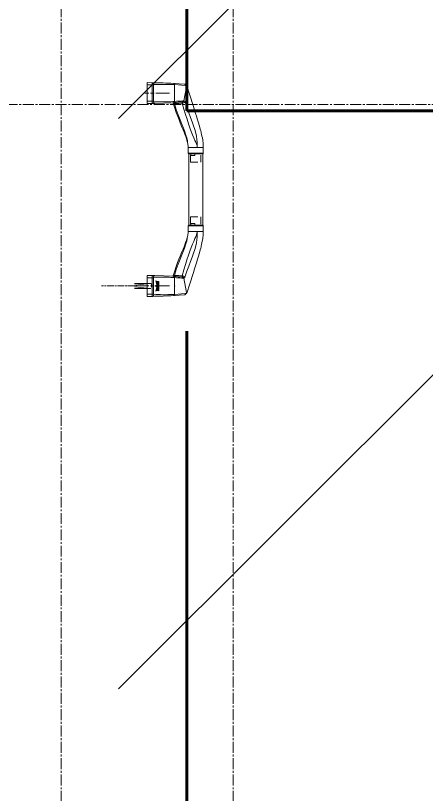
# Model space of a CAD drawing. Header units: millimetres. Extents: x -65509 to 912790, y 446 to 713294.
# Drawn here: x 12400 to 13118, y 238671 to 240032 of the extents above; entities that cross this region are included whole.
import ezdxf

# ---------------------------------------------------------------- set-up
doc = ezdxf.new("R2010")
doc.units = ezdxf.units.MM
for name, pattern in [('CENTER2', [28.575, 19.05, -3.175, 3.175, -3.175]), ('CENTERLINE', [30, 12, -1.5, 3, -1.5, 12]), ('HIDDEN', [9.525, 6.35, -3.175])]:
    doc.linetypes.add(name, pattern=pattern)
for name, color, linetype, lineweight in [('8.1) Нал. пол 8 вып.', 190, 'Continuous', 30), ('9.1) Линолеум 9  9.2 Инв', 3, 'Continuous', 60), ('АР_Двери_внутренние_антипаника', 250, 'Continuous', 0), ('Витражные конструкции', 250, 'Continuous', 15), ('РД_Оси_100', 250, 'Continuous', 0)]:
    doc.layers.add(name, color=color, linetype=linetype, lineweight=lineweight)

# ---------------------------------------------------------------- blocks, each defined once
blk = doc.blocks.new('UUNEW01NEW00')
at = {"layer": 'АР_Двери_внутренние_антипаника', "color": 40, "linetype": 'Continuous'}
for p, q in [((-9.12, 23.97), (9.12, 23.97)), ((-9.07, 19.28), (-9.12, 23.97)), ((9.12, 23.97), (9.07, 19.28)), ((-9.05, 18.23), (-9.07, 19.28)), ((-9.03, 17.12), (-9.05, 18.23)), ((-8.45, 1.55), (-9.03, 17.12)), ((-8.8, 1.31), (-13.17, -0.12)), ((-8.45, 1.55), (-8.8, 1.31)), ((8.32, 0.49), (8.04, -3.92)), ((-30.3, -6.72), (-32.12, -7.47)), ((-28.24, -5.88), (-30.3, -6.72)), ((-25.93, -4.93), (-28.24, -5.88)), ((-23.32, -3.88), (-25.93, -4.93)), ((-20.37, -2.73), (-23.32, -3.88)), ((-17.01, -1.48), (-20.37, -2.73)), ((-13.17, -0.12), (-17.01, -1.48)), ((8.04, -3.92), (7.71, -8.57)), ((-53, -19.47), (-53, -12.36)), ((-47.5, -11.86), (-52.5, -11.86)), ((-47.5, -11.87), (-46.28, -11.81)), ((-45.08, -11.67), (-46.28, -11.81)), ((-44.35, -11.54), (-45.08, -11.67)), ((-42.2, -11.05), (-44.43, -11.56)), ((-40.03, -10.41), (-42.2, -11.05)), ((-37.96, -9.71), (-40.03, -10.41)), ((-36.07, -9.02), (-37.96, -9.71)), ((-34.25, -8.32), (-36.07, -9.02)), ((-32.12, -7.47), (-34.25, -8.32)), ((-4.47, -14.09), (-0.17, -12.73)), ((-0.17, -12.73), (4.59, -11.21)), ((4.59, -11.21), (5.55, -10.9)), ((5.55, -10.9), (6.38, -10.48)), ((6.38, -10.48), (7.29, -9.64)), ((7.29, -9.64), (7.62, -8.87)), ((7.62, -8.87), (7.67, -8.72)), ((7.67, -8.72), (7.71, -8.57)), ((-53, -24.6), (-53, -19.47)), ((-25.96, -20.81), (-23.32, -20.01)), ((-23.32, -20.01), (-20.24, -19.06)), ((-20.24, -19.06), (-17.73, -18.28)), ((-17.73, -18.28), (-14.92, -17.4)), ((-14.92, -17.4), (-11.81, -16.42)), ((-11.81, -16.42), (-8.33, -15.32)), ((-8.33, -15.32), (-4.47, -14.09)), ((-52.5, -25.1), (-47.5, -25.1)), ((-47.5, -25.09), (-45.11, -25.02)), ((-45.11, -25.02), (-44.13, -24.95)), ((-44.13, -24.95), (-43.58, -24.9)), ((-43.58, -24.9), (-43.02, -24.84)), ((-43.02, -24.84), (-42.41, -24.76)), ((-42.41, -24.76), (-41.77, -24.68)), ((-41.77, -24.68), (-41.09, -24.58)), ((-41.09, -24.58), (-39.25, -24.26)), ((-39.25, -24.26), (-37.63, -23.93)), ((-37.63, -23.93), (-36.23, -23.62)), ((-36.23, -23.62), (-35.09, -23.34)), ((-35.09, -23.34), (-34.16, -23.11)), ((-34.16, -23.11), (-33.06, -22.83)), ((-33.06, -22.83), (-31.67, -22.45)), ((-31.67, -22.45), (-30.09, -22.01)), ((-30.09, -22.01), (-28.19, -21.47)), ((-28.19, -21.47), (-25.96, -20.81))]:
    blk.add_line(p, q, dxfattribs=at)
at = {"layer": 'АР_Двери_внутренние_антипаника', "color": 1, "linetype": 'Continuous'}
for p, q in [((-7.13, 23.97), (-7.07, 19.61)), ((7.07, 19.61), (7.13, 23.97)), ((-9.07, 19.28), (-8.93, 19.39)), ((-9.07, 19.28), (-8.96, 18.82)), ((-8.96, 18.82), (-8.82, 18.6)), ((-8.93, 19.39), (-8.52, 19.49)), ((-8.82, 18.6), (-8.63, 18.4)), ((-8.63, 18.4), (-8.4, 18.24)), ((-8.52, 19.49), (-8.21, 19.54)), ((-8.4, 18.24), (-8.14, 18.13)), ((-8.21, 19.54), (-7.85, 19.57)), ((-8.14, 18.13), (-7.61, 18.04)), ((-7.85, 19.57), (-7.47, 19.6)), ((-7.57, 18.16), (-7.61, 18.04)), ((-7.61, 18.04), (-7.59, 16.21)), ((-7.59, 16.21), (-7.59, 14.07)), ((-7.59, 14.07), (-7.59, 12.15)), ((-7.45, 18.26), (-7.57, 18.16)), ((-7.47, 19.6), (-7.07, 19.61)), ((-7.37, 18.3), (-7.45, 18.26)), ((-7.28, 18.32), (-7.37, 18.3)), ((-7.18, 18.34), (-7.28, 18.32)), ((-7.07, 18.35), (-7.18, 18.34)), ((-7.07, 19.61), (7.07, 19.61)), ((-7.07, 19.61), (-7.07, 18.35)), ((7.07, 18.35), (-7.07, 18.35)), ((-3.49, 16), (-4.59, 16.43)), ((-4.59, 16.43), (-4.59, 16.31)), ((-3.49, 15.88), (-4.59, 16.31)), ((-4.59, 16.31), (-3.82, 14.76)), ((-3.82, 14.76), (-3.25, 14.76)), ((-3.02, 14.7), (-3.79, 14.7)), ((-3.79, 14.7), (-3.79, 14.58)), ((-3.02, 14.58), (-3.79, 14.58)), ((-3.79, 14.58), (-3.79, 13.71)), ((-3.79, 13.71), (-3.02, 13.71)), ((-3.25, 14.76), (-3.62, 15.51)), ((-3.62, 15.51), (-2.7, 15.27)), ((-3.25, 14.88), (-3.56, 15.49)), ((-2.27, 15.69), (-3.49, 16)), ((-2.27, 15.58), (-3.49, 15.88)), ((-3.07, 14.4), (-3.42, 14.4)), ((-3.42, 14.4), (-3.42, 13.89)), ((-3.42, 14), (-3.07, 14)), ((-3.42, 13.89), (-3.07, 13.89)), ((-3.25, 14.88), (-3.25, 14.76)), ((-3.03, 14.4), (-3.07, 14.4)), ((-3.07, 14), (-3.07, 13.89)), ((-3.07, 14), (-3.03, 14)), ((-3.07, 13.89), (-3.03, 13.89)), ((-2.99, 14.39), (-3.03, 14.4)), ((-3.03, 14), (-3, 14.01)), ((-3.03, 13.89), (-3, 13.89)), ((-3.02, 14.7), (-3.02, 14.58)), ((-2.93, 14.69), (-3.02, 14.7)), ((-2.93, 14.58), (-3.02, 14.58)), ((-3.02, 13.71), (-2.92, 13.71)), ((-3, 14.01), (-2.97, 14.02)), ((-3, 13.89), (-2.97, 13.9)), ((-2.96, 14.38), (-2.99, 14.39)), ((-2.97, 14.02), (-2.94, 14.03)), ((-2.97, 13.9), (-2.94, 13.91)), ((-2.93, 14.37), (-2.96, 14.38)), ((-2.94, 14.03), (-2.91, 14.04)), ((-2.94, 13.91), (-2.91, 13.93)), ((-2.85, 14.68), (-2.93, 14.69)), ((-2.85, 14.56), (-2.93, 14.58)), ((-2.9, 14.35), (-2.93, 14.37)), ((-2.92, 13.71), (-2.83, 13.73)), ((-2.91, 14.04), (-2.89, 14.06)), ((-2.91, 13.93), (-2.89, 13.94)), ((-2.88, 14.33), (-2.9, 14.35)), ((-2.89, 14.06), (-2.88, 14.08)), ((-2.89, 13.94), (-2.88, 13.96)), ((-2.87, 14.31), (-2.88, 14.33)), ((-2.88, 14.08), (-2.87, 14.1)), ((-2.88, 13.96), (-2.87, 13.98)), ((-2.87, 14.28), (-2.87, 14.31)), ((-2.87, 14), (-2.87, 14.28)), ((-2.87, 14.12), (-2.87, 14)), ((-2.87, 14.1), (-2.87, 14.12)), ((-2.87, 13.98), (-2.87, 14)), ((-2.78, 14.66), (-2.85, 14.68)), ((-2.78, 14.54), (-2.85, 14.56)), ((-2.83, 13.73), (-2.75, 13.75)), ((-2.71, 14.63), (-2.78, 14.66)), ((-2.71, 14.52), (-2.78, 14.54)), ((-2.75, 13.75), (-2.68, 13.79)), ((-2.65, 14.6), (-2.71, 14.63)), ((-2.65, 14.48), (-2.71, 14.52)), ((-2.7, 15.27), (-1.73, 15.11)), ((-2.68, 13.79), (-2.62, 13.83)), ((-2.6, 14.56), (-2.65, 14.6)), ((-2.6, 14.44), (-2.65, 14.48)), ((-2.62, 13.83), (-2.57, 13.88)), ((-2.57, 14.51), (-2.6, 14.56)), ((-2.57, 14.4), (-2.6, 14.44)), ((-2.54, 14.47), (-2.57, 14.51)), ((-2.54, 14.35), (-2.57, 14.4)), ((-2.57, 13.88), (-2.55, 13.93)), ((-2.55, 13.93), (-2.54, 13.98)), ((-2.54, 14.42), (-2.54, 14.47)), ((-2.54, 14.42), (-2.54, 14.3)), ((-2.54, 14.3), (-2.54, 14.35)), ((-2.54, 13.98), (-2.54, 14.3)), ((-2.27, 14.47), (-2.28, 14.42)), ((-2.28, 14.42), (-2.28, 14.3)), ((-2.27, 14.36), (-2.28, 14.3)), ((-2.28, 14.3), (-2.28, 13.98)), ((-2.28, 13.98), (-2.27, 13.94)), ((-0.97, 15.52), (-2.27, 15.69)), ((-0.97, 15.4), (-2.27, 15.58)), ((-2.24, 14.52), (-2.27, 14.47)), ((-2.24, 14.41), (-2.27, 14.36)), ((-2.27, 13.94), (-2.25, 13.89)), ((-2.25, 13.89), (-2.22, 13.85)), ((-2.2, 14.57), (-2.24, 14.52)), ((-2.2, 14.46), (-2.24, 14.41)), ((-2.22, 13.85), (-2.17, 13.81)), ((-2.14, 14.61), (-2.2, 14.57)), ((-2.14, 14.5), (-2.2, 14.46)), ((-2.17, 13.81), (-2.11, 13.77)), ((-2.07, 14.65), (-2.14, 14.61)), ((-2.07, 14.53), (-2.14, 14.5)), ((-2.11, 13.77), (-2.04, 13.74)), ((-1.98, 14.67), (-2.07, 14.65)), ((-1.98, 14.56), (-2.07, 14.53)), ((-2.04, 13.74), (-1.96, 13.72)), ((-1.89, 14.69), (-1.98, 14.67)), ((-1.89, 14.57), (-1.98, 14.56)), ((-1.96, 13.72), (-1.88, 13.71)), ((-1.89, 14.32), (-1.9, 14.3)), ((-1.9, 14.3), (-1.9, 14.28)), ((-1.9, 14.28), (-1.9, 14)), ((-1.9, 14.12), (-1.9, 14.1)), ((-1.9, 14.1), (-1.88, 14.07)), ((-1.9, 14), (-1.9, 13.98)), ((-1.9, 13.98), (-1.88, 13.96)), ((-1.8, 14.7), (-1.89, 14.69)), ((-1.8, 14.58), (-1.89, 14.57)), ((-1.87, 14.34), (-1.89, 14.32)), ((-1.88, 14.07), (-1.87, 14.05)), ((-1.88, 13.96), (-1.87, 13.94)), ((-1.88, 13.71), (-1.8, 13.71)), ((-1.85, 14.36), (-1.87, 14.34)), ((-1.87, 14.05), (-1.84, 14.04)), ((-1.87, 13.94), (-1.84, 13.92)), ((-1.83, 14.37), (-1.85, 14.36)), ((-1.84, 14.04), (-1.81, 14.02)), ((-1.84, 13.92), (-1.81, 13.91)), ((-1.8, 14.38), (-1.83, 14.37)), ((-1.81, 14.02), (-1.78, 14.01)), ((-1.81, 13.91), (-1.78, 13.9)), ((-1.8, 14.7), (-1.8, 14.58)), ((-1.51, 14.7), (-1.8, 14.7)), ((-1.51, 14.58), (-1.8, 14.58)), ((-1.77, 14.39), (-1.8, 14.38)), ((-1.8, 13.71), (-1.51, 13.71)), ((-1.78, 14.01), (-1.74, 14)), ((-1.78, 13.9), (-1.74, 13.89)), ((-1.73, 14.4), (-1.77, 14.39)), ((-1.74, 14), (-1.7, 14)), ((-1.74, 13.89), (-1.7, 13.89)), ((-1.73, 15.11), (-0.73, 15.02)), ((-1.7, 14.4), (-1.73, 14.4)), ((-1.61, 14.4), (-1.7, 14.4)), ((-1.7, 14), (-1.7, 13.89)), ((-1.7, 14), (-1.61, 14)), ((-1.7, 13.89), (-1.61, 13.89)), ((-1.57, 14.4), (-1.61, 14.4)), ((-1.61, 14), (-1.61, 13.89)), ((-1.61, 14), (-1.57, 14)), ((-1.61, 13.89), (-1.57, 13.89)), ((-1.53, 14.39), (-1.57, 14.4)), ((-1.57, 14), (-1.54, 14.01)), ((-1.57, 13.89), (-1.54, 13.89)), ((-1.54, 14.01), (-1.51, 14.02)), ((-1.54, 13.89), (-1.51, 13.9)), ((-1.49, 14.38), (-1.53, 14.39)), ((-1.51, 14.7), (-1.51, 14.58)), ((-1.42, 14.69), (-1.51, 14.7)), ((-1.42, 14.58), (-1.51, 14.58)), ((-1.51, 14.02), (-1.48, 14.03)), ((-1.51, 13.9), (-1.48, 13.91)), ((-1.51, 13.71), (-1.41, 13.71)), ((-1.46, 14.37), (-1.49, 14.38)), ((-1.48, 14.03), (-1.45, 14.04)), ((-1.48, 13.91), (-1.45, 13.93)), ((-1.44, 14.35), (-1.46, 14.37)), ((-1.45, 14.04), (-1.43, 14.06)), ((-1.45, 13.93), (-1.43, 13.94)), ((-1.42, 14.33), (-1.44, 14.35)), ((-1.43, 14.06), (-1.42, 14.08)), ((-1.43, 13.94), (-1.42, 13.96)), ((-1.34, 14.68), (-1.42, 14.69)), ((-1.34, 14.56), (-1.42, 14.58)), ((-1.41, 14.31), (-1.42, 14.33)), ((-1.42, 14.08), (-1.41, 14.1)), ((-1.42, 13.96), (-1.41, 13.98)), ((-1.41, 14.28), (-1.41, 14.31)), ((-1.41, 14), (-1.41, 14.28)), ((-1.41, 14.12), (-1.41, 14)), ((-1.41, 14.1), (-1.41, 14.12)), ((-1.41, 13.98), (-1.41, 14)), ((-1.41, 13.71), (-1.32, 13.73)), ((-1.27, 14.66), (-1.34, 14.68)), ((-1.27, 14.54), (-1.34, 14.56)), ((-1.32, 13.73), (-1.24, 13.75)), ((-1.2, 14.63), (-1.27, 14.66)), ((-1.2, 14.52), (-1.27, 14.54)), ((-1.24, 13.75), (-1.17, 13.79)), ((-1.14, 14.6), (-1.2, 14.63)), ((-1.14, 14.48), (-1.2, 14.52)), ((-1.17, 13.79), (-1.11, 13.83)), ((-1.09, 14.56), (-1.14, 14.6)), ((-1.09, 14.44), (-1.14, 14.48)), ((-1.11, 13.83), (-1.06, 13.88)), ((-1.05, 14.51), (-1.09, 14.56)), ((-1.05, 14.4), (-1.09, 14.44)), ((-1.06, 13.88), (-1.03, 13.93)), ((-1.03, 14.47), (-1.05, 14.51)), ((-1.03, 14.35), (-1.05, 14.4)), ((-1.03, 14.42), (-1.03, 14.47)), ((-1.03, 14.42), (-1.03, 14.3)), ((-1.03, 14.3), (-1.03, 14.35)), ((-1.03, 13.98), (-1.03, 14.3)), ((-1.03, 13.93), (-1.03, 13.98)), ((0, 16.49), (-0.97, 15.52)), ((0, 16.38), (-0.97, 15.4)), ((-0.97, 15.52), (-0.97, 15.4)), ((0, 14.7), (-0.77, 14.7)), ((-0.77, 14.7), (-0.77, 14.58)), ((0, 14.58), (-0.77, 14.58)), ((-0.77, 14.58), (-0.77, 13.71)), ((-0.77, 13.71), (-0.44, 13.71)), ((-0.73, 15.02), (0, 15.75)), ((-0.12, 14.42), (-0.44, 14.42)), ((-0.44, 14.42), (-0.44, 14.2)), ((-0.44, 14.32), (-0.12, 14.32)), ((-0.44, 14.2), (-0.12, 14.2)), ((-0.44, 14.07), (-0.21, 14.07)), ((-0.44, 13.71), (-0.44, 14.07)), ((-0.21, 14.07), (0.04, 13.71)), ((-0.09, 14.42), (-0.12, 14.42)), ((-0.12, 14.32), (-0.12, 14.2)), ((-0.12, 14.32), (-0.09, 14.32)), ((-0.12, 14.2), (-0.09, 14.21)), ((-0.07, 14.41), (-0.09, 14.42)), ((-0.09, 14.32), (-0.06, 14.33)), ((-0.09, 14.21), (-0.06, 14.21)), ((-0.04, 14.41), (-0.07, 14.41)), ((-0.06, 14.33), (-0.03, 14.33)), ((-0.06, 14.21), (-0.03, 14.22)), ((-0.02, 14.4), (-0.04, 14.41)), ((-0.03, 14.33), (-0.01, 14.34)), ((-0.03, 14.22), (-0.01, 14.23)), ((0, 14.39), (-0.02, 14.4)), ((-0.01, 14.34), (0.01, 14.36)), ((-0.01, 14.23), (0.01, 14.24)), ((0, 16.49), (0, 16.38)), ((0.97, 15.52), (0, 16.49)), ((0.97, 15.4), (0, 16.38)), ((0, 15.75), (0.73, 15.02)), ((0, 14.7), (0, 14.58)), ((0.08, 14.69), (0, 14.7)), ((0.08, 14.58), (0, 14.58)), ((0.01, 14.38), (0, 14.39)), ((0.02, 14.36), (0.01, 14.38)), ((0.01, 14.36), (0.02, 14.37)), ((0.01, 14.24), (0.02, 14.26)), ((0.03, 14.35), (0.02, 14.36)), ((0.02, 14.26), (0.03, 14.27)), ((0.03, 14.33), (0.03, 14.35)), ((0.03, 14.33), (0.03, 14.29)), ((0.03, 14.29), (0.03, 14.33)), ((0.03, 14.27), (0.03, 14.29)), ((0.04, 13.71), (0.48, 13.71)), ((0.16, 14.68), (0.08, 14.69)), ((0.16, 14.56), (0.08, 14.58)), ((0.23, 14.66), (0.16, 14.68)), ((0.23, 14.54), (0.16, 14.56)), ((0.18, 14.09), (0.25, 14.11)), ((0.48, 13.71), (0.18, 14.09)), ((0.3, 14.63), (0.23, 14.66)), ((0.3, 14.52), (0.23, 14.54)), ((0.25, 14.11), (0.32, 14.14)), ((0.48, 13.82), (0.25, 14.11)), ((0.35, 14.6), (0.3, 14.63)), ((0.35, 14.48), (0.3, 14.52)), ((0.32, 14.14), (0.37, 14.18)), ((0.4, 14.56), (0.35, 14.6)), ((0.4, 14.44), (0.35, 14.48)), ((0.37, 14.18), (0.41, 14.22)), ((0.43, 14.51), (0.4, 14.56)), ((0.43, 14.4), (0.4, 14.44)), ((0.41, 14.22), (0.43, 14.26)), ((0.44, 14.47), (0.43, 14.51)), ((0.44, 14.35), (0.43, 14.4)), ((0.43, 14.26), (0.45, 14.31)), ((0.45, 14.44), (0.44, 14.47)), ((0.45, 14.31), (0.44, 14.35)), ((0.48, 13.82), (0.48, 13.71)), ((0.73, 15.02), (1.73, 15.11)), ((0.75, 14.7), (0.75, 14.58)), ((1.38, 14.7), (0.75, 14.7)), ((1.38, 14.58), (0.75, 14.58)), ((0.75, 14.58), (0.75, 13.71)), ((0.75, 13.71), (1.11, 13.71)), ((2.27, 15.69), (0.97, 15.52)), ((2.27, 15.58), (0.97, 15.4)), ((0.97, 15.52), (0.97, 15.4)), ((1.11, 13.71), (1.11, 14.3)), ((1.11, 14.3), (1.24, 14.3)), ((1.24, 14.3), (1.48, 13.71)), ((1.38, 14.7), (1.38, 14.58)), ((1.57, 14.21), (1.38, 14.7)), ((1.57, 14.09), (1.38, 14.58)), ((1.48, 13.71), (1.8, 13.71)), ((1.57, 14.21), (1.57, 14.09)), ((1.71, 14.21), (1.57, 14.21)), ((1.71, 14.09), (1.57, 14.09)), ((1.9, 14.7), (1.71, 14.21)), ((1.9, 14.58), (1.71, 14.09)), ((1.71, 14.21), (1.71, 14.09)), ((1.73, 15.11), (2.7, 15.27)), ((1.8, 13.71), (2.04, 14.3)), ((1.9, 14.7), (1.9, 14.58)), ((2.53, 14.7), (1.9, 14.7)), ((2.53, 14.58), (1.9, 14.58)), ((2.04, 14.3), (2.17, 14.3)), ((2.17, 14.3), (2.17, 13.71)), ((2.17, 13.71), (2.53, 13.71)), ((3.49, 16), (2.27, 15.69)), ((3.49, 15.88), (2.27, 15.58)), ((2.53, 14.7), (2.53, 14.58)), ((2.53, 13.71), (2.53, 14.58)), ((2.7, 15.27), (3.62, 15.51)), ((3.1, 14.7), (2.74, 13.82)), ((3.1, 14.58), (2.74, 13.71)), ((2.74, 13.82), (2.74, 13.71)), ((2.74, 13.71), (3.16, 13.71)), ((3.1, 14.7), (3.1, 14.58)), ((3.86, 14.7), (3.1, 14.7)), ((3.86, 14.58), (3.1, 14.58)), ((3.16, 13.71), (3.2, 13.86)), ((3.2, 13.86), (3.76, 13.86)), ((3.62, 15.51), (3.25, 14.76)), ((3.56, 15.49), (3.25, 14.88)), ((3.25, 14.88), (3.25, 14.76)), ((3.25, 14.76), (3.82, 14.76)), ((3.36, 14.35), (3.25, 14.02)), ((3.25, 14.02), (3.71, 14.02)), ((3.29, 14.13), (3.68, 14.13)), ((3.61, 14.35), (3.36, 14.35)), ((4.59, 16.43), (3.49, 16)), ((4.59, 16.31), (3.49, 15.88)), ((3.71, 14.02), (3.61, 14.35)), ((3.76, 13.86), (3.81, 13.71)), ((3.81, 13.71), (4.22, 13.71)), ((3.82, 14.76), (4.59, 16.31)), ((3.86, 14.7), (3.86, 14.58)), ((4.22, 13.82), (3.86, 14.7)), ((4.22, 13.71), (3.86, 14.58)), ((4.22, 13.82), (4.22, 13.71)), ((4.59, 16.43), (4.59, 16.31)), ((7.07, 19.61), (7.07, 18.35)), ((7.07, 19.61), (7.47, 19.6)), ((7.18, 18.34), (7.07, 18.35)), ((7.28, 18.32), (7.18, 18.34)), ((7.45, 18.26), (7.28, 18.32)), ((7.57, 18.16), (7.45, 18.26)), ((7.47, 19.6), (7.85, 19.57)), ((7.61, 18.04), (7.57, 18.16)), ((7.59, 16.24), (7.61, 18.04)), ((7.59, 14.15), (7.59, 16.24)), ((7.59, 12.27), (7.59, 14.15)), ((7.61, 18.04), (8.14, 18.13)), ((7.85, 19.57), (8.21, 19.54)), ((8.14, 18.13), (8.4, 18.24)), ((8.21, 19.54), (8.53, 19.49)), ((8.4, 18.24), (8.63, 18.4)), ((8.53, 19.49), (8.93, 19.39)), ((8.63, 18.4), (8.82, 18.6)), ((8.82, 18.6), (8.96, 18.82)), ((8.93, 19.39), (9.07, 19.28)), ((8.96, 18.82), (9.07, 19.28)), ((-7.59, 12.15), (-7.6, 9.79)), ((-7.6, 9.79), (-7.6, 7.8)), ((-7.6, 7.8), (-7.59, 6.17)), ((7.6, 9.93), (7.59, 12.27)), ((7.59, 5.9), (7.6, 7.96)), ((7.6, 7.96), (7.6, 9.93)), ((-9.27, 0.17), (-14.41, -1.53)), ((-9.21, 0.78), (-9.27, 0.17)), ((-9.16, 0.22), (-9.27, 0.17)), ((-9.26, -0.05), (-9.27, 0.17)), ((-9.11, 1.03), (-9.21, 0.78)), ((-8.86, 0.54), (-9.16, 0.22)), ((-8.97, 1.21), (-9.11, 1.03)), ((-8.8, 1.31), (-8.97, 1.21)), ((-8.7, 0.79), (-8.86, 0.54)), ((-8.63, 0.89), (-8.7, 0.79)), ((-8.57, 0.97), (-8.63, 0.89)), ((-8.52, 1.04), (-8.57, 0.97)), ((-8.44, 1.35), (-8.52, 1.04)), ((-8.42, 0.83), (-8.45, 1.53)), ((-8.45, 1.41), (-8.39, 0.41)), ((-8.33, 0.51), (-8.42, 0.83)), ((-8.39, 0.41), (-8.35, -0.35)), ((-8.39, 0.41), (-8.31, 0.41)), ((-8.11, 0.24), (-8.33, 0.51)), ((-7.79, 0.06), (-8.11, 0.24)), ((-7.42, 0), (-7.79, 0.06)), ((-7.59, 6.17), (-7.58, 4.72)), ((-7.58, 4.72), (-7.54, 3.16)), ((-7.54, 3.16), (-7.49, 1.6)), ((-7.53, 0.02), (-7.51, 0.01)), ((-7.51, 0.01), (-7.34, 0)), ((-7.49, 1.6), (-7.42, 0)), ((-7.42, 0), (7.42, 0)), ((-7.34, 0), (7.34, 0)), ((6.72, -9.36), (7.34, 0)), ((7.42, 0), (7.51, 2.03)), ((7.79, 0.06), (7.42, 0)), ((7.51, 2.03), (7.56, 4.02)), ((7.56, 4.02), (7.59, 5.9)), ((8.11, 0.24), (7.79, 0.06)), ((8.33, 0.51), (8.11, 0.24)), ((8.42, 0.83), (8.33, 0.51)), ((-27.16, -6.34), (-30.65, -7.71)), ((-23.31, -4.82), (-27.16, -6.34)), ((-19.08, -3.2), (-23.31, -4.82)), ((-14.41, -1.53), (-19.08, -3.2)), ((-14, -8.22), (-8.84, -6.64)), ((-9.04, -3.8), (-9.26, -0.05)), ((-8.84, -6.61), (-9.04, -3.8)), ((-8.84, -6.64), (-8.84, -6.61)), ((-8.84, -6.64), (-8.72, -6.63)), ((-8.75, -7.33), (-8.84, -6.64)), ((-8.72, -6.63), (-8.61, -6.64)), ((-8.61, -6.64), (-8.4, -6.68)), ((-8.4, -6.68), (-8.15, -6.7)), ((-8.35, -0.35), (-8.32, -0.87)), ((-8.32, -0.87), (-8.31, -1.13)), ((-8.31, -1.13), (-8.31, -1.11)), ((-8.31, -1.15), (-8.22, -1.15)), ((-8.22, -1.15), (-8.22, -1.24)), ((-8.22, -1.24), (-8.2, -1.51)), ((-8.2, -1.51), (-8.2, -1.49)), ((-8.15, -6.7), (-8.08, -6.66)), ((-8.08, -6.66), (-8.03, -6.62)), ((-7.96, -7.14), (-8.08, -6.66)), ((-8.03, -6.62), (-7.99, -6.61)), ((-7.99, -6.61), (-7.91, -6.64)), ((-7.91, -6.64), (-7.86, -6.66)), ((-7.77, -6.91), (-7.86, -6.61)), ((-7.86, -6.66), (-7.86, -6.61)), ((-7.34, 0), (-7.24, -1.67)), ((-7.24, -1.67), (-7.15, -3.11)), ((-7.15, -3.11), (-7.06, -4.54)), ((-7.06, -4.54), (-6.96, -5.97)), ((-6.96, -5.97), (-6.86, -7.41)), ((8.26, -0.44), (8.27, -0.27)), ((-52.5, -11.88), (-52.5, -19.76)), ((-47.5, -11.89), (-47.5, -11.94)), ((-47.5, -11.94), (-47.5, -19.76)), ((-43.09, -11.39), (-44.53, -11.6)), ((-41.55, -11.15), (-43.09, -11.39)), ((-39.27, -10.66), (-41.55, -11.15)), ((-36.69, -9.91), (-39.27, -10.66)), ((-33.82, -8.92), (-36.69, -9.91)), ((-30.65, -7.71), (-33.82, -8.92)), ((-33.51, -14.54), (-30.32, -13.37)), ((-30.32, -13.37), (-26.81, -12.13)), ((-26.81, -12.13), (-22.94, -10.88)), ((-22.94, -10.88), (-18.69, -9.6)), ((-17.34, -12.42), (-21.42, -13.94)), ((-18.69, -9.6), (-14, -8.22)), ((-12.83, -10.8), (-17.34, -12.42)), ((-7.78, -9.13), (-12.83, -10.8)), ((-8.51, -8.08), (-8.75, -7.33)), ((-8.16, -8.72), (-8.51, -8.08)), ((-7.78, -9.13), (-8.16, -8.72)), ((-7.65, -7.63), (-7.96, -7.14)), ((-7.37, -8.94), (-7.78, -9.13)), ((-7.54, -7.18), (-7.77, -6.91)), ((-7.2, -8.01), (-7.65, -7.63)), ((-7.22, -7.36), (-7.54, -7.18)), ((-7.09, -8.7), (-7.37, -8.94)), ((-6.86, -7.41), (-7.22, -7.36)), ((-6.71, -8.21), (-7.2, -8.01)), ((-6.71, -8.21), (-7.09, -8.7)), ((-6.86, -7.41), (-6.84, -7.49)), ((-6.84, -7.49), (-6.82, -7.54)), ((-6.82, -7.54), (-6.81, -7.56)), ((-6.81, -7.56), (-6.8, -7.58)), ((-6.8, -7.58), (-6.8, -7.58)), ((-6.8, -7.58), (-6.8, -7.59)), ((-6.8, -7.59), (-6.79, -7.59)), ((-6.79, -7.59), (-6.79, -7.59)), ((-6.79, -7.59), (-6.79, -7.59)), ((-6.79, -7.59), (-6.79, -7.59)), ((-6.79, -7.59), (-6.79, -7.59)), ((-6.79, -7.59), (-6.79, -7.59)), ((-6.79, -7.59), (-6.79, -7.59)), ((-6.79, -7.59), (-6.79, -7.59)), ((-6.79, -7.59), (-6.79, -7.59)), ((-6.79, -7.59), (-6.79, -7.59)), ((-6.79, -7.59), (-6.68, -7.79)), ((-6.65, -8.12), (-6.71, -8.21)), ((-6.71, -8.21), (5.56, -10.56)), ((-6.68, -7.79), (-6.63, -8.02)), ((-6.63, -8.02), (-6.65, -8.12)), ((5.56, -10.56), (6.3, -10.02)), ((5.56, -10.56), (5.96, -10.63)), ((5.96, -10.63), (6.34, -10.51)), ((6.3, -10.02), (6.6, -9.68)), ((6.34, -10.51), (6.37, -10.47)), ((6.6, -9.68), (6.72, -9.36)), ((6.72, -9.36), (7.07, -9.31)), ((7.07, -9.31), (7.4, -9.14)), ((7.4, -9.14), (7.62, -8.87)), ((-52.5, -19.76), (-52.5, -25.09)), ((-47.5, -19.76), (-45.97, -19.61)), ((-45.94, -19.76), (-47.5, -19.76)), ((-47.5, -19.76), (-47.5, -25.09)), ((-45.97, -19.61), (-44.46, -19.16)), ((-44.29, -19.76), (-45.94, -19.76)), ((-44.46, -19.16), (-42.95, -18.49)), ((-42.5, -19.72), (-44.29, -19.76)), ((-42.95, -18.49), (-41.35, -17.75)), ((-40.57, -19.58), (-42.5, -19.72)), ((-41.35, -17.75), (-39.01, -16.72)), ((-37.82, -19.18), (-40.57, -19.58)), ((-39.01, -16.72), (-36.4, -15.66)), ((-34.94, -18.52), (-37.82, -19.18)), ((-36.4, -15.66), (-33.51, -14.54)), ((-31.9, -17.63), (-34.94, -18.52)), ((-28.66, -16.56), (-31.9, -17.63)), ((-25.17, -15.33), (-28.66, -16.56)), ((-21.42, -13.94), (-25.17, -15.33)), ((-52.5, -25.09), (-47.5, -25.09))]:
    blk.add_line(p, q, dxfattribs=at)
at = {"layer": 'АР_Двери_внутренние_антипаника', "color": 1, "linetype": 'CENTERLINE'}
blk.add_line((0, 4.38), (0, 25.96), dxfattribs=at)
at = {"layer": 'АР_Двери_внутренние_антипаника', "color": 1, "linetype": 'HIDDEN'}
for p, q in [((-60.5, -14.01), (-53, -14.01)), ((-60.5, -14.01), (-60.5, -23.03)), ((-54.5, -17.64), (-54.5, -14.14)), ((-54.5, -14.14), (-53, -14.14)), ((-54.5, -17.64), (-53, -17.64)), ((-60.5, -23.03), (-53, -23.03))]:
    blk.add_line(p, q, dxfattribs=at)
at = {"layer": 'АР_Двери_внутренние_антипаника', "color": 40, "linetype": 'Continuous'}
for centre, radius, start, end in [((-490.86, 27.67), 500, 356.92187, 359.03769), ((-52.5, -12.36), 0.5, 90, 180), ((-52.5, -24.6), 0.5, 180, 270)]:
    blk.add_arc(centre, radius, start, end, dxfattribs=at)
at = {"layer": 'АР_Двери_внутренние_антипаника', "color": 1, "linetype": 'Continuous'}
blk.add_arc((490.85, 29.32), 500, 183.30824, 184.12158, dxfattribs=at)
blk.add_point((0, 0), dxfattribs=at)
blk = doc.blocks.new('66NEW00')
at = {"layer": 'АР_Двери_внутренние_антипаника', "color": 40, "linetype": 'Continuous'}
for p, q in [((9.12, 0), (-9.12, 0)), ((-9.12, 0), (-9.07, -4.7)), ((9.07, -4.7), (9.12, 0)), ((9.03, -6.86), (9.05, -5.74)), ((9.05, -5.74), (9.07, -4.7)), ((8.45, -22.43), (9.03, -6.86)), ((-8.32, -23.48), (-8.04, -27.89)), ((8.45, -22.43), (8.8, -22.67)), ((8.8, -22.67), (13.17, -24.1)), ((13.17, -24.1), (17.01, -25.45)), ((17.01, -25.45), (20.37, -26.71)), ((20.37, -26.71), (23.32, -27.86)), ((-8.04, -27.89), (-7.71, -32.55)), ((-7.67, -32.69), (-7.71, -32.55)), ((-7.62, -32.85), (-7.67, -32.69)), ((-7.29, -33.62), (-7.62, -32.85)), ((-6.38, -34.45), (-7.29, -33.62)), ((23.32, -27.86), (25.93, -28.91)), ((25.93, -28.91), (28.24, -29.85)), ((28.24, -29.85), (30.3, -30.7)), ((30.3, -30.7), (32.12, -31.44)), ((32.12, -31.44), (34.25, -32.29)), ((34.25, -32.29), (36.07, -33)), ((36.07, -33), (37.96, -33.69)), ((37.96, -33.69), (40.03, -34.38)), ((-5.55, -34.88), (-6.38, -34.45)), ((-4.59, -35.19), (-5.55, -34.88)), ((0.17, -36.7), (-4.59, -35.19)), ((4.47, -38.07), (0.17, -36.7)), ((8.33, -39.29), (4.47, -38.07)), ((11.81, -40.39), (8.33, -39.29)), ((14.92, -41.37), (11.81, -40.39)), ((40.03, -34.38), (42.2, -35.02)), ((42.2, -35.02), (44.43, -35.53)), ((44.35, -35.52), (45.08, -35.64)), ((45.08, -35.64), (46.28, -35.78)), ((47.5, -35.84), (46.28, -35.78)), ((47.5, -35.84), (52.5, -35.84)), ((53, -43.44), (53, -36.34)), ((17.73, -42.25), (14.92, -41.37)), ((20.24, -43.04), (17.73, -42.25)), ((23.32, -43.99), (20.24, -43.04)), ((25.96, -44.78), (23.32, -43.99)), ((28.19, -45.44), (25.96, -44.78)), ((30.09, -45.99), (28.19, -45.44)), ((31.67, -46.43), (30.09, -45.99)), ((33.06, -46.8), (31.67, -46.43)), ((34.16, -47.09), (33.06, -46.8)), ((35.09, -47.32), (34.16, -47.09)), ((36.23, -47.59), (35.09, -47.32)), ((37.63, -47.91), (36.23, -47.59)), ((53, -48.57), (53, -43.44)), ((39.25, -48.24), (37.63, -47.91)), ((41.09, -48.55), (39.25, -48.24)), ((41.77, -48.65), (41.09, -48.55)), ((42.41, -48.74), (41.77, -48.65)), ((43.02, -48.81), (42.41, -48.74)), ((43.58, -48.87), (43.02, -48.81)), ((44.13, -48.92), (43.58, -48.87)), ((45.11, -48.99), (44.13, -48.92)), ((47.5, -49.07), (45.11, -48.99)), ((52.5, -49.07), (47.5, -49.07))]:
    blk.add_line(p, q, dxfattribs=at)
at = {"layer": 'АР_Двери_внутренние_антипаника', "color": 1, "linetype": 'Continuous'}
for p, q in [((-7.07, -4.37), (-7.13, 0)), ((7.13, 0), (7.07, -4.37)), ((-8.93, -4.58), (-9.07, -4.7)), ((-8.96, -5.16), (-9.07, -4.7)), ((-8.82, -5.38), (-8.96, -5.16)), ((-8.53, -4.48), (-8.93, -4.58)), ((-8.63, -5.58), (-8.82, -5.38)), ((-8.4, -5.74), (-8.63, -5.58)), ((-8.21, -4.44), (-8.53, -4.48)), ((-8.14, -5.85), (-8.4, -5.74)), ((-7.85, -4.4), (-8.21, -4.44)), ((-7.61, -5.93), (-8.14, -5.85)), ((-7.47, -4.38), (-7.85, -4.4)), ((-7.61, -5.93), (-7.57, -5.81)), ((-7.59, -7.73), (-7.61, -5.93)), ((-7.57, -5.81), (-7.45, -5.72)), ((-7.07, -4.37), (-7.47, -4.38)), ((-7.45, -5.72), (-7.28, -5.65)), ((-7.28, -5.65), (-7.18, -5.63)), ((-7.18, -5.63), (-7.07, -5.63)), ((7.07, -4.37), (-7.07, -4.37)), ((-7.07, -4.37), (-7.07, -5.63)), ((-7.07, -5.63), (7.07, -5.63)), ((7.07, -4.37), (7.07, -5.63)), ((7.47, -4.38), (7.07, -4.37)), ((7.07, -5.63), (7.18, -5.63)), ((7.18, -5.63), (7.28, -5.65)), ((7.28, -5.65), (7.37, -5.68)), ((7.37, -5.68), (7.45, -5.72)), ((7.45, -5.72), (7.57, -5.81)), ((7.85, -4.4), (7.47, -4.38)), ((7.57, -5.81), (7.61, -5.93)), ((7.61, -5.93), (7.59, -7.77)), ((8.14, -5.85), (7.61, -5.93)), ((8.21, -4.44), (7.85, -4.4)), ((8.4, -5.74), (8.14, -5.85)), ((8.52, -4.48), (8.21, -4.44)), ((8.63, -5.58), (8.4, -5.74)), ((8.93, -4.58), (8.52, -4.48)), ((8.82, -5.38), (8.63, -5.58)), ((8.96, -5.16), (8.82, -5.38)), ((9.07, -4.7), (8.93, -4.58)), ((9.07, -4.7), (8.96, -5.16)), ((-7.6, -14.05), (-7.59, -11.7)), ((-7.59, -9.82), (-7.59, -7.73)), ((-7.59, -11.7), (-7.59, -9.82)), ((7.59, -7.77), (7.59, -9.9)), ((7.59, -9.9), (7.59, -11.82)), ((7.59, -11.82), (7.6, -14.19)), ((-7.6, -16.01), (-7.6, -14.05)), ((-7.59, -18.08), (-7.6, -16.01)), ((-7.56, -19.95), (-7.59, -18.08)), ((-7.51, -21.94), (-7.56, -19.95)), ((7.58, -19.25), (7.54, -20.81)), ((7.59, -17.8), (7.58, -19.25)), ((7.6, -16.17), (7.59, -17.8)), ((7.6, -14.19), (7.6, -16.17)), ((-8.42, -23.15), (-8.33, -23.47)), ((-8.33, -23.47), (-8.11, -23.74)), ((-8.26, -24.41), (-8.27, -24.25)), ((-8.11, -23.74), (-7.79, -23.91)), ((-7.79, -23.91), (-7.42, -23.97)), ((-7.42, -23.97), (-7.51, -21.94)), ((7.42, -23.97), (-7.42, -23.97)), ((7.34, -23.97), (-7.34, -23.97)), ((-6.72, -33.34), (-7.34, -23.97)), ((7.15, -27.08), (7.06, -28.51)), ((7.24, -25.65), (7.15, -27.08)), ((7.34, -23.97), (7.24, -25.65)), ((7.51, -23.96), (7.34, -23.97)), ((7.49, -22.37), (7.42, -23.97)), ((7.42, -23.97), (7.79, -23.91)), ((7.54, -20.81), (7.49, -22.37)), ((7.53, -23.96), (7.51, -23.96)), ((7.79, -23.91), (8.11, -23.74)), ((8.11, -23.74), (8.33, -23.47)), ((8.22, -25.21), (8.2, -25.48)), ((8.2, -25.48), (8.2, -25.46)), ((8.22, -25.12), (8.22, -25.21)), ((8.31, -25.12), (8.22, -25.12)), ((8.39, -23.57), (8.31, -23.57)), ((8.32, -24.84), (8.31, -25.11)), ((8.31, -25.11), (8.31, -25.09)), ((8.35, -24.33), (8.32, -24.84)), ((8.33, -23.47), (8.42, -23.15)), ((8.39, -23.57), (8.35, -24.33)), ((8.45, -22.57), (8.39, -23.57)), ((8.42, -23.15), (8.45, -22.44)), ((8.44, -22.63), (8.52, -22.93)), ((8.52, -22.93), (8.57, -23.01)), ((8.57, -23.01), (8.63, -23.08)), ((8.63, -23.08), (8.7, -23.19)), ((8.7, -23.19), (8.86, -23.44)), ((8.8, -22.67), (8.97, -22.77)), ((8.86, -23.44), (9.16, -23.75)), ((8.97, -22.77), (9.11, -22.95)), ((9.04, -27.77), (9.26, -24.03)), ((9.11, -22.95), (9.21, -23.2)), ((9.16, -23.75), (9.27, -23.81)), ((9.21, -23.2), (9.27, -23.81)), ((9.26, -24.03), (9.27, -23.81)), ((9.27, -23.81), (14.41, -25.5)), ((14.41, -25.5), (19.08, -27.18)), ((19.08, -27.18), (23.31, -28.79)), ((-7.4, -33.12), (-7.62, -32.85)), ((-7.07, -33.29), (-7.4, -33.12)), ((-6.72, -33.34), (-7.07, -33.29)), ((-6.6, -33.66), (-6.72, -33.34)), ((-6.3, -33.99), (-6.6, -33.66)), ((-5.56, -34.54), (-6.3, -33.99)), ((6.71, -32.19), (-5.56, -34.54)), ((6.68, -31.76), (6.63, -32)), ((6.63, -32), (6.65, -32.1)), ((6.65, -32.1), (6.71, -32.19)), ((6.79, -31.57), (6.68, -31.76)), ((6.71, -32.19), (7.2, -31.98)), ((6.71, -32.19), (7.09, -32.67)), ((6.8, -31.56), (6.79, -31.56)), ((6.79, -31.56), (6.79, -31.56)), ((6.79, -31.56), (6.79, -31.56)), ((6.79, -31.56), (6.79, -31.56)), ((6.79, -31.56), (6.79, -31.57)), ((6.79, -31.57), (6.79, -31.57)), ((6.79, -31.57), (6.79, -31.57)), ((6.79, -31.57), (6.79, -31.57)), ((6.79, -31.57), (6.79, -31.57)), ((6.79, -31.57), (6.79, -31.57)), ((6.81, -31.54), (6.8, -31.55)), ((6.8, -31.55), (6.8, -31.56)), ((6.8, -31.56), (6.8, -31.56)), ((6.82, -31.51), (6.81, -31.54)), ((6.84, -31.46), (6.82, -31.51)), ((6.86, -31.38), (6.84, -31.46)), ((6.96, -29.95), (6.86, -31.38)), ((6.86, -31.38), (7.22, -31.33)), ((7.06, -28.51), (6.96, -29.95)), ((7.09, -32.67), (7.37, -32.91)), ((7.2, -31.98), (7.65, -31.61)), ((7.22, -31.33), (7.54, -31.16)), ((7.37, -32.91), (7.78, -33.11)), ((7.54, -31.16), (7.77, -30.89)), ((7.65, -31.61), (7.96, -31.12)), ((7.77, -30.89), (7.86, -30.59)), ((7.78, -33.11), (8.16, -32.69)), ((7.78, -33.11), (12.83, -34.77)), ((7.86, -30.63), (7.86, -30.59)), ((7.91, -30.62), (7.86, -30.63)), ((7.99, -30.59), (7.91, -30.62)), ((7.96, -31.12), (8.08, -30.63)), ((8.03, -30.6), (7.99, -30.59)), ((8.08, -30.63), (8.03, -30.6)), ((8.15, -30.68), (8.08, -30.63)), ((8.4, -30.66), (8.15, -30.68)), ((8.16, -32.69), (8.51, -32.05)), ((8.61, -30.61), (8.4, -30.66)), ((8.51, -32.05), (8.75, -31.31)), ((8.72, -30.6), (8.61, -30.61)), ((8.84, -30.62), (8.72, -30.6)), ((8.75, -31.31), (8.84, -30.62)), ((8.84, -30.59), (9.04, -27.77)), ((8.84, -30.62), (8.84, -30.59)), ((14, -32.19), (8.84, -30.62)), ((18.69, -33.58), (14, -32.19)), ((22.94, -34.85), (18.69, -33.58)), ((23.31, -28.79), (27.16, -30.31)), ((27.16, -30.31), (30.65, -31.69)), ((30.65, -31.69), (33.82, -32.89)), ((33.82, -32.89), (36.69, -33.89)), ((36.69, -33.89), (39.27, -34.63)), ((-6.34, -34.48), (-6.37, -34.45)), ((-5.96, -34.6), (-6.34, -34.48)), ((-5.56, -34.54), (-5.96, -34.6)), ((12.83, -34.77), (17.34, -36.39)), ((17.34, -36.39), (21.42, -37.92)), ((21.42, -37.92), (25.17, -39.31)), ((26.81, -36.1), (22.94, -34.85)), ((25.17, -39.31), (28.66, -40.54)), ((30.32, -37.34), (26.81, -36.1)), ((28.66, -40.54), (31.9, -41.61)), ((33.51, -38.52), (30.32, -37.34)), ((36.4, -39.63), (33.51, -38.52)), ((39.01, -40.69), (36.4, -39.63)), ((41.35, -41.72), (39.01, -40.69)), ((39.27, -34.63), (41.55, -35.13)), ((41.55, -35.13), (43.09, -35.37)), ((43.09, -35.37), (44.53, -35.57)), ((47.5, -35.86), (47.5, -35.92)), ((47.5, -35.92), (47.5, -43.74)), ((52.5, -35.86), (52.5, -43.74)), ((31.9, -41.61), (34.94, -42.49)), ((34.94, -42.49), (37.82, -43.15)), ((37.82, -43.15), (40.57, -43.55)), ((40.57, -43.55), (42.5, -43.69)), ((42.95, -42.47), (41.35, -41.72)), ((42.5, -43.69), (44.29, -43.73)), ((44.46, -43.13), (42.95, -42.47)), ((44.29, -43.73), (45.94, -43.74)), ((45.97, -43.58), (44.46, -43.13)), ((45.94, -43.74), (47.5, -43.74)), ((47.5, -43.74), (45.97, -43.58)), ((47.5, -43.74), (47.5, -49.07)), ((52.5, -43.74), (52.5, -49.07)), ((52.5, -49.07), (47.5, -49.07))]:
    blk.add_line(p, q, dxfattribs=at)
at = {"layer": 'АР_Двери_внутренние_антипаника', "color": 1, "linetype": 'CENTERLINE'}
blk.add_line((0, -19.59), (0, 1.98), dxfattribs=at)
at = {"layer": 'АР_Двери_внутренние_антипаника', "color": 1, "linetype": 'HIDDEN'}
for p, q in [((60.5, -37.99), (53, -37.99)), ((54.5, -38.11), (53, -38.11)), ((54.5, -41.61), (54.5, -38.11)), ((60.5, -37.99), (60.5, -47)), ((54.5, -41.61), (53, -41.61)), ((60.5, -47), (53, -47))]:
    blk.add_line(p, q, dxfattribs=at)
at = {"layer": 'АР_Двери_внутренние_антипаника', "color": 40, "linetype": 'Continuous'}
for centre, radius, start, end in [((490.86, 3.7), 500, 180.96231, 183.07813), ((52.5, -36.34), 0.5, 0, 90), ((52.5, -48.57), 0.5, 270, 0)]:
    blk.add_arc(centre, radius, start, end, dxfattribs=at)
at = {"layer": 'АР_Двери_внутренние_антипаника', "color": 1, "linetype": 'Continuous'}
blk.add_arc((-490.85, 5.35), 500, 355.87842, 356.69176, dxfattribs=at)
blk.add_point((0, 0), dxfattribs=at)
blk = doc.blocks.new('*U36')
at = {"layer": 'АР_Двери_внутренние_антипаника', "color": 40, "linetype": 'Continuous'}
for p, q in [((231.2, 97.1), (106, 97.1)), ((231.2, 72.7), (106, 72.7)), ((-4.5, 0), (-4.5, -22.2)), ((4.5, 0), (4.5, -22.2))]:
    blk.add_line(p, q, dxfattribs=at)
at = {"layer": 'АР_Двери_внутренние_антипаника', "color": 1, "linetype": 'HIDDEN'}
for p, q in [((4.5, 7.5), (-4.5, 7.5)), ((-4.5, 0), (-4.5, 7.5)), ((4.5, 0), (4.5, 7.5))]:
    blk.add_line(p, q, dxfattribs=at)
at = {"layer": 'АР_Двери_внутренние_антипаника', "color": 1, "linetype": 'Continuous'}
for p, q in [((-1.4, -22.2), (-3.7, 0)), ((3.7, 0), (1.4, -22.2))]:
    blk.add_line(p, q, dxfattribs=at)
at = {"layer": 'АР_Двери_внутренние_антипаника', "color": 1, "linetype": 'CENTERLINE'}
blk.add_line((0, -4), (0, -79.7), dxfattribs=at)
at = {"layer": 'АР_Двери_внутренние_антипаника', "xscale": 2, "yscale": 2, "zscale": 2, "rotation": 180}
for name, p in [('UUNEW01NEW00', (0, 47.9)), ('66NEW00', (337.2, 0))]:
    blk.add_blockref(name, p, dxfattribs=at)
blk = doc.blocks.new('оси_рен')
at = {"layer": 'РД_Оси_100', "color": 251, "linetype": 'CENTER2', "true_color": 0x636466}
blk.add_line((1189697.958, 197413.25), (1241712.916, 197413.25), dxfattribs=at)
for points in [[(1208252.916, 135558.25), (1208252.916, 223268.25)], [(1208552.916, 135558.25), (1208552.916, 223268.25)]]:
    blk.add_lwpolyline(points, dxfattribs=at)

msp = doc.modelspace()

# ---------------------------------------------------------------- hatches: boundary and pattern name
at = {"layer": '8.1) Нал. пол 8 вып.'}
h = msp.add_hatch(dxfattribs=at)
h.set_pattern_fill('ANSI31', color=256, scale=222)
h.paths.add_polyline_path([(19580, 253676.988), (19580, 255276.988), (19580, 255676.988), (18430, 255676.988), (18430, 255426.988), (17930, 255426.988), (17930, 255676.987), (12730, 255676.988), (12730, 255426.988), (12230, 255426.988), (12230, 255676.988), (9830, 255676.988), (8230, 255676.988), (6430, 255676.988), (6430, 255426.988), (5930, 255426.988), (5930, 255676.987), (4180, 255676.988), (4179.997, 255676.988), (4179.997, 255676.988), (1830, 255676.988), (1830, 255376.988), (-20, 255376.988), (-20, 255176.988), (-20, 253976.988), (-20, 253626.988), (280, 253626.988), (280, 253476.988), (430, 253476.988), (1029.999, 253476.988), (2629.999, 253476.988), (2629.999, 253476.988), (5980, 253476.988), (5980, 253576.988), (6380, 253576.988), (6380, 253476.988), (12280, 253476.988), (12280, 253576.988), (12680, 253576.988), (12680, 253476.988), (13380, 253476.988), (14980.374, 253476.988), (14979.659, 243156.987), (13500, 243156.987), (13500, 242016.987), (12580, 242016.987), (12580, 241276.987), (12680, 241276.987), (12680, 240876.987), (12580, 240876.987), (12580, 239676.987), (12580, 238076.987), (12580, 236751.995), (13600, 236751.995), (13600, 236361.995), (13600, 236311.995), (13600, 235611.995), (13600, 235361.995), (13600, 234661.995), (13600, 234411.995), (13600, 233711.995), (13600, 233651.995), (13800, 233651.995), (13800, 233702.097), (13814.438, 233702.097, -0.01199505), (13815.943, 233750.047), (13816.039, 233750.047), (13817.262, 233767.191), (13817.438, 233767.793), (13817.89, 233768.33), (13838.35, 233778.996), (13839.639, 233777.604), (13856.298, 233782.877), (13862.537, 233784.845), (13868.142, 233786.604), (13873.17, 233788.17), (13879.338, 233790.068), (13911.365, 233799.743), (13953.688, 233801.001), (13953.688, 233774.772), (14594.404, 233774.772), (14594.404, 233796.102), (14609.404, 233796.102), (14609.404, 233800.555), (14620.061, 233800.239), (14631.235, 233800.239), (14655.234, 233794.228), (14702.69, 233779.626), (14702.632, 233779.444), (14730.804, 233770.499, -0.01477085), (14733.54, 233711.492), (14735.778, 233702.008), (14750, 233702.008), (14750, 233651.994), (16450, 233651.993), (16450, 233702.009), (16466.346, 233702.009, -0.01160318), (16467.762, 233748.394), (16467.854, 233748.723), (16468.507, 233757.884), (16467.961, 233749.058), (16486.321, 233771.415), (16495.301, 233766.711), (16510.258, 233771.643), (16516.63, 233773.929), (16557.83, 233789.199), (16589.597, 233789.948), (16589.597, 233800.227), (16589.454, 233800.227, -0.4567302), (16590.597, 233799.238), (16591.046, 233796.101), (16605.597, 233796.101), (17038.903, 233775.484), (17038.903, 233796.101), (17053.903, 233796.101), (17053.903, 233800.554), (17064.56, 233800.237), (17075.734, 233800.237), (17099.733, 233794.227), (17147.189, 233779.624), (17147.131, 233779.443), (17175.303, 233770.497, -0.01477085), (17178.039, 233711.49), (17180.277, 233702.009), (17200, 233702.009), (17200, 233651.993), (17980, 233651.992), (17980, 233851.992), (18380, 233851.992), (18380, 233651.995), (19880, 233651.994), (20975, 233651.991), (23375, 233651.991), (23880, 233651.991), (23880, 233851.989), (23880.003, 233926.946), (23880, 233951.946), (24279.989, 233951.989), (24279.991, 233939.489), (24279.992, 233926.989), (24280, 233851.989), (24280, 233651.991), (26680, 233651.991), (27280, 233651.991), (27280, 233951.988), (27380, 233951.988), (27380, 234246.987), (27380, 236046.987), (27380, 236356.988), (25060, 236356.988), (25060, 238276.988), (25060, 241696.988), (25060, 242296.977), (24950, 242296.977), (24000, 242296.977), (19600, 242296.977), (19600, 243546.977), (19600, 244646.977), (19600, 244906.977), (19600, 245806.988), (19600, 246906.988), (19600, 247686.988), (19600, 247996.988), (19600, 248497.182), (19600, 249597.182), (19600, 249756.988), (17980, 249756.988), (17980, 251876.988), (17980, 252276.988), (18380, 252276.988), (19580, 252276.988)])
at = {"layer": '9.1) Линолеум 9  9.2 Инв'}
h = msp.add_hatch(dxfattribs=at)
h.set_pattern_fill('ANGLE', color=256, scale=202)
h.set_pattern_definition([(0, (0, 0), (0, 1410.97), [1026.16, -384.81]), (90, (0, 0), (-1410.97, 9e-14), [1026.16, -384.81])])
h.paths.add_polyline_path([(19580, 253676.988), (19580, 255276.988), (19580, 255676.988), (18430, 255676.988), (18430, 255426.988), (17930, 255426.988), (17930, 255676.987), (12730, 255676.988), (12730, 255426.988), (12230, 255426.988), (12230, 255676.988), (9830, 255676.988), (8230, 255676.988), (6430, 255676.988), (6430, 255426.988), (5930, 255426.988), (5930, 255676.987), (4180, 255676.988), (4179.997, 255676.988), (4179.997, 255676.988), (1830, 255676.988), (1830, 255376.988), (-20, 255376.988), (-20, 255176.988), (-20, 253976.988), (-20, 253626.988), (280, 253626.988), (280, 253476.988), (430, 253476.988), (1029.999, 253476.988), (2629.999, 253476.988), (2629.999, 253476.988), (5980, 253476.988), (5980, 253576.988), (6380, 253576.988), (6380, 253476.988), (12280, 253476.988), (12280, 253576.988), (12680, 253576.988), (12680, 253476.988), (13380, 253476.988), (14980.374, 253476.988), (14979.659, 243156.987), (13500, 243156.987), (13500, 242016.987), (12580, 242016.987), (12580, 241276.987), (12680, 241276.987), (12680, 240876.987), (12580, 240876.987), (12580, 239676.987), (12580, 238076.987), (12580, 236751.995), (13600, 236751.995), (13600, 236361.995), (13600, 236311.995), (13600, 235611.995), (13600, 235361.995), (13600, 234661.995), (13600, 234411.995), (13600, 233711.995), (13600, 233651.995), (13800, 233651.995), (13800, 233702.097), (13814.438, 233702.097, -0.01199505), (13815.943, 233750.047), (13816.039, 233750.047), (13817.262, 233767.191), (13817.438, 233767.793), (13817.89, 233768.33), (13838.35, 233778.996), (13839.639, 233777.604), (13856.298, 233782.877), (13862.537, 233784.845), (13868.142, 233786.604), (13873.17, 233788.17), (13879.338, 233790.068), (13911.365, 233799.743), (13953.688, 233801.001), (13953.688, 233774.772), (14594.404, 233774.772), (14594.404, 233796.102), (14609.404, 233796.102), (14609.404, 233800.555), (14620.061, 233800.239), (14631.235, 233800.239), (14655.234, 233794.228), (14702.69, 233779.626), (14702.632, 233779.444), (14730.804, 233770.499, -0.01477085), (14733.54, 233711.492), (14735.778, 233702.008), (14750, 233702.008), (14750, 233651.994), (16450, 233651.993), (16450, 233702.009), (16466.346, 233702.009, -0.01160318), (16467.762, 233748.394), (16467.854, 233748.723), (16468.507, 233757.884), (16467.961, 233749.058), (16486.321, 233771.415), (16495.301, 233766.711), (16510.258, 233771.643), (16516.63, 233773.929), (16557.83, 233789.199), (16589.597, 233789.948), (16589.597, 233800.227), (16589.454, 233800.227, -0.4567302), (16590.597, 233799.238), (16591.046, 233796.101), (16605.597, 233796.101), (17038.903, 233775.484), (17038.903, 233796.101), (17053.903, 233796.101), (17053.903, 233800.554), (17064.56, 233800.237), (17075.734, 233800.237), (17099.733, 233794.227), (17147.189, 233779.624), (17147.131, 233779.443), (17175.303, 233770.497, -0.01477085), (17178.039, 233711.49), (17180.277, 233702.009), (17200, 233702.009), (17200, 233651.993), (17980, 233651.992), (17980, 233851.992), (18380, 233851.992), (18380, 233651.995), (19880, 233651.994), (20975, 233651.991), (23375, 233651.991), (23880, 233651.991), (23880, 233851.989), (23880.003, 233926.946), (23880, 233951.946), (24279.989, 233951.989), (24279.991, 233939.489), (24279.992, 233926.989), (24280, 233851.989), (24280, 233651.991), (26680, 233651.991), (27280, 233651.991), (27280, 233951.988), (27380, 233951.988), (27380, 234246.987), (27380, 236046.987), (27380, 236356.988), (25060, 236356.988), (25060, 238276.988), (25060, 241696.988), (25060, 242296.977), (24950, 242296.977), (24000, 242296.977), (19600, 242296.977), (19600, 243546.977), (19600, 244646.977), (19600, 244906.977), (19600, 245806.988), (19600, 246906.988), (19600, 247686.988), (19600, 247996.988), (19600, 248497.182), (19600, 249597.182), (19600, 249756.988), (17980, 249756.988), (17980, 251876.988), (17980, 252276.988), (18380, 252276.988), (19580, 252276.988)])

# ---------------------------------------------------------------- block references
msp.add_blockref('оси_рен', (-1195772.915, 42463.738))
at = {"layer": 'Витражные конструкции', "color": 4, "lineweight": 30, "ltscale": 2, "xscale": -1, "rotation": 270}
msp.add_blockref('*U36', (12630, 239559.829), dxfattribs=at)

doc.saveas('drawing.dxf')
